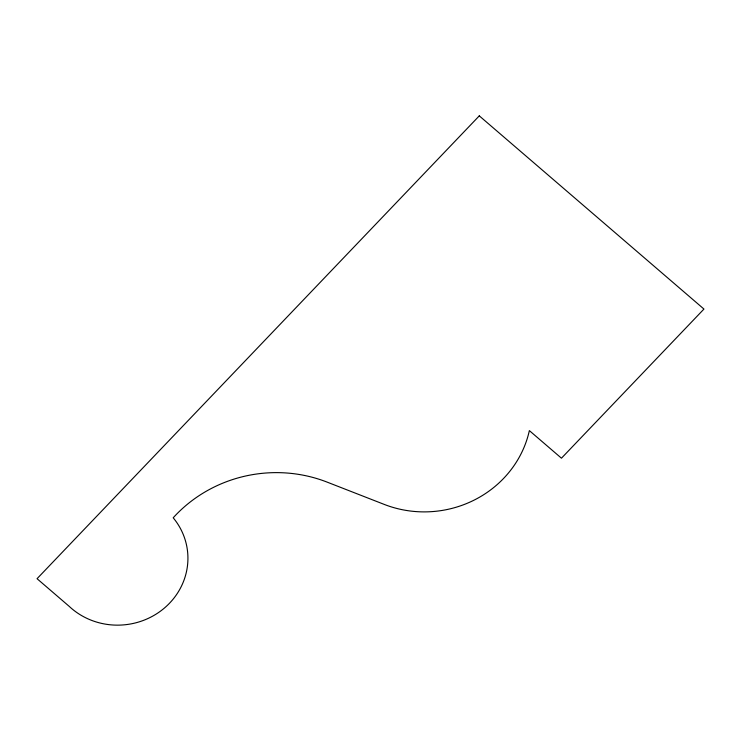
<?xml version="1.0" encoding="UTF-8"?>
<svg xmlns="http://www.w3.org/2000/svg" width="741" height="741" viewBox="0 0 741 741"><rect width="100%" height="100%" fill="white"/><g stroke="black" fill="none" stroke-linecap="round" stroke-linejoin="round"><path stroke-width="1.11" d="M479.279 115.865L37.05 578.702L69.145 606.305A69.561 65.968 -7.2 0 0 164.409 608.046A69.561 65.968 -7.2 0 0 173.199 517.792A134.529 127.582 -7.2 0 1 327.105 482.113L384.227 504.408A106.093 100.609 -7.2 0 0 529.361 430.604L561.456 458.197L703.95 309.062L479.279 115.865"/></g></svg>
